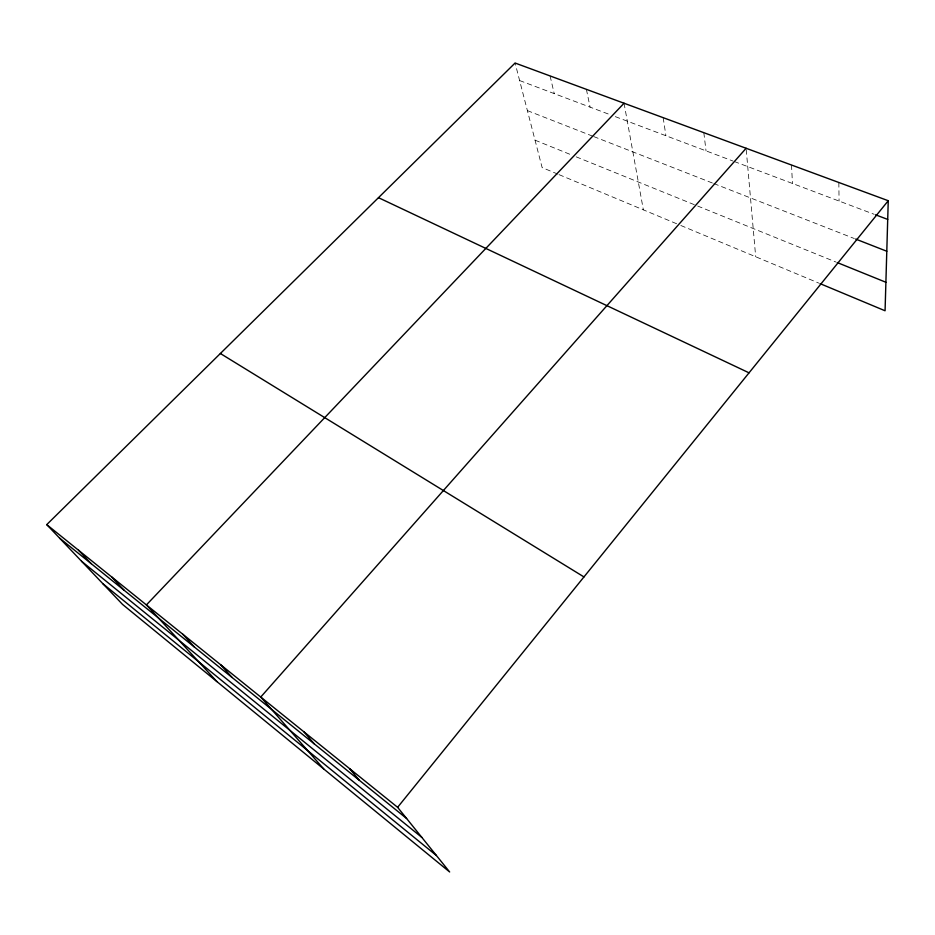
<?xml version="1.0" encoding="UTF-8"?>
<svg xmlns="http://www.w3.org/2000/svg" width="935" height="935" viewBox="0 0 935 935"><rect width="100%" height="100%" fill="white"/><g stroke="black" fill="none" stroke-linecap="round" stroke-linejoin="round"><path stroke-width="0.7" stroke-dasharray="4.67 3.51" d="M519.615 80.55L610.017 114.654M615.335 116.653L732.935 161.019M734.279 161.521L874.202 214.302M527.398 110.622L592.393 136.054M593.748 136.58L712.517 183.05M713.872 183.587L854.356 238.554M535.042 140.18L570.934 154.707M576.229 156.858L696.341 205.501M697.662 206.027L835.867 261.999M557.786 174.109L542.125 167.575L515.091 63.031M559.083 174.658L679.476 224.926M680.82 225.487L818.709 283.06M550.084 75.945L554.221 93.593M586.385 89.339L590.09 107.128M624.054 103.236L643.362 209.837M663.172 117.67L665.919 135.739M703.833 132.677L706.03 150.874M746.235 149.682L755.69 256.751M791.501 165.027L792.459 183.47M838.835 182.489L839.069 201.06"/><path stroke-width="1.4" d="M46.75 524.617L397.609 807.314L449.653 871.969L122.543 604.407L46.75 524.617L515.091 63.031L888.25 200.721L885.071 310.771L820.053 283.621M397.609 807.314L888.25 200.721M746.118 148.279L260.748 697.031L323.791 769.026M624.054 103.236L146.409 604.91L216.955 681.627M875.557 214.816L887.712 219.409M855.7 239.079L886.789 251.246M837.211 262.548L885.901 282.265M378.476 197.671L749.04 372.831M220.368 353.5L583.966 576.93M59.618 538.151L406.608 818.487M81.544 561.245L421.79 837.351M102.908 583.732L436.4 855.502M78.517 550.201L91.139 563.63M111.697 576.942L124.051 590.219M182.734 634.175L194.422 647.067M220.812 664.855L232.09 677.489M304.004 731.883L314.289 743.909M349.561 768.593L359.25 780.222"/></g></svg>
